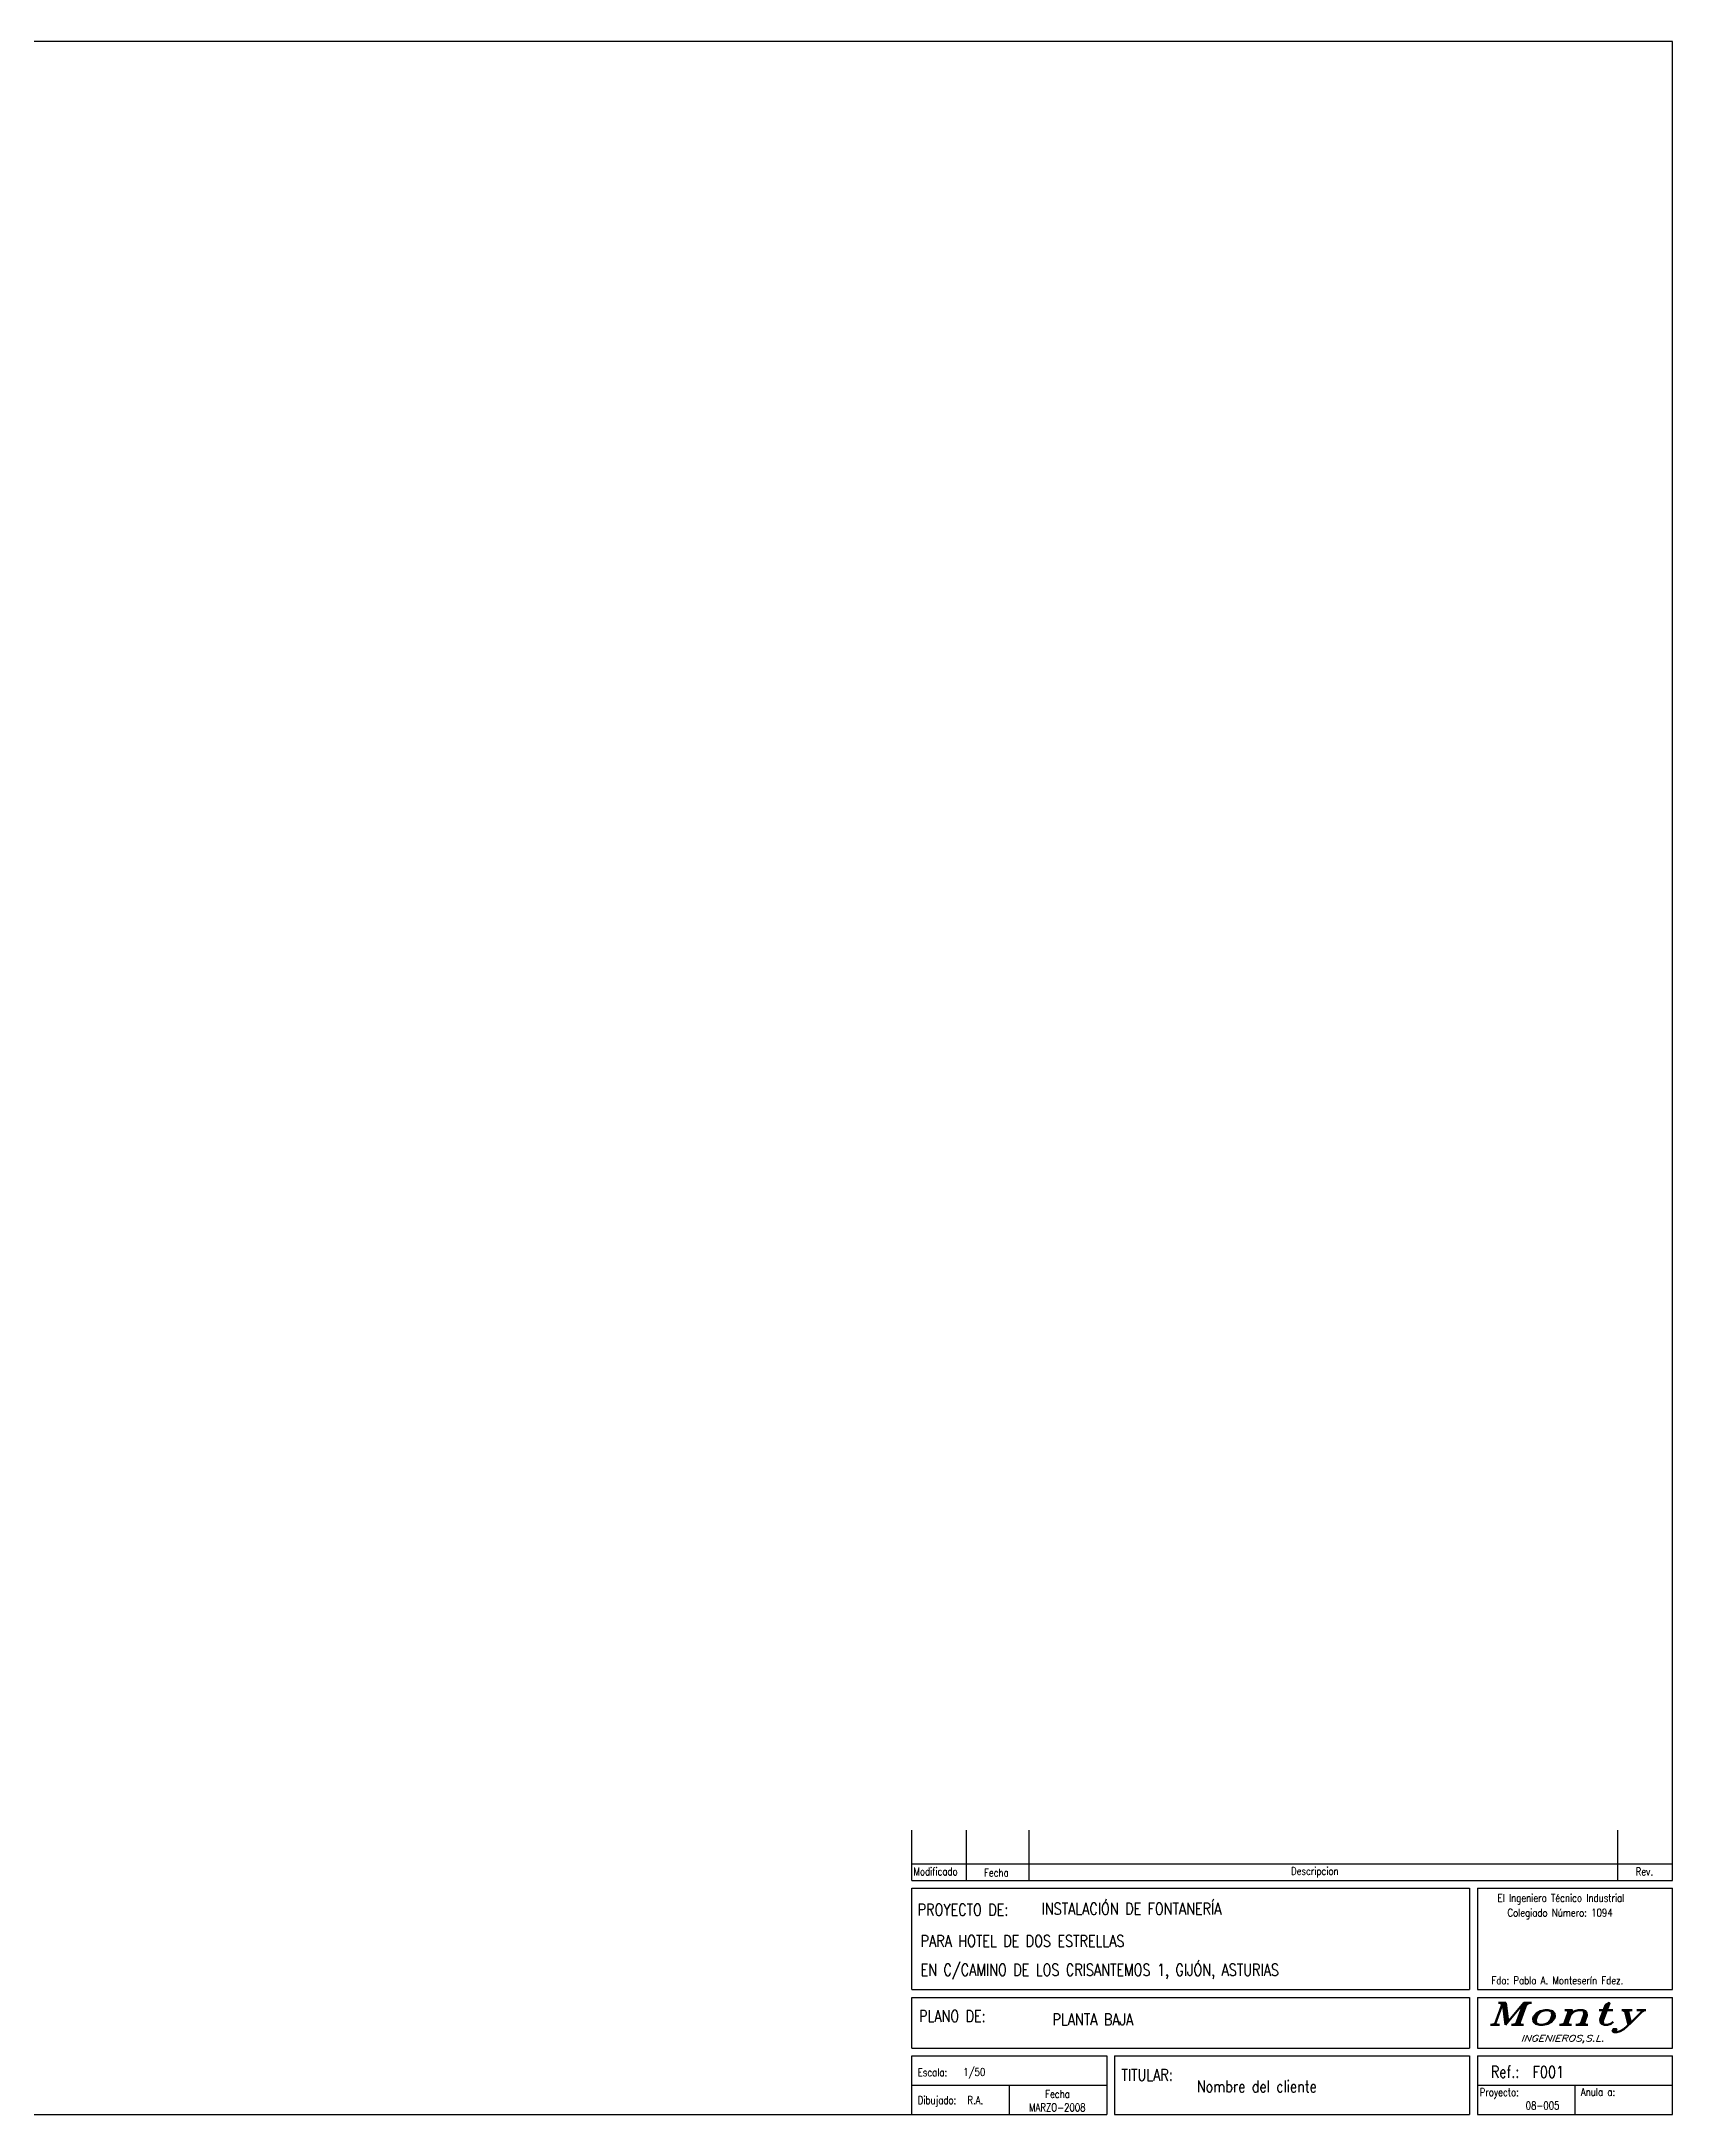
# Model space of a CAD drawing. Header units: millimetres. Extents: x 45 to 807, y 10 to 260.
# Drawn here: x 610 to 806.7, y 10 to 260 of the extents above; entities that cross this region are included whole.
import ezdxf

# ---------------------------------------------------------------- set-up
doc = ezdxf.new("R2010")
doc.units = ezdxf.units.MM
for name, color, linetype in [('TM-CAJETIN', 5, 'Continuous'), ('TM-CAJETIN-TYQ', 3, 'Continuous'), ('TYQAGUA', 5, 'Continuous')]:
    doc.layers.add(name, color=color, linetype=linetype)
doc.styles.add('ROMANS', font='romans', dxfattribs={"height": 0.542733})
doc.styles.add('ROMANT', font='romant', dxfattribs={"width": 1.25, "oblique": 20, "height": 2})

# ---------------------------------------------------------------- blocks, each defined once
blk = doc.blocks.new('*U5')
at = {"layer": 'TM-CAJETIN'}
for p, q in [((39.335, 25), (0, 25)), ((39.335, 2.823), (39.335, 25)), ((39.335, 1.506), (39.335, 2.729)), ((39.335, 0.8), (39.335, 1.411)), ((39.335, 0), (39.335, 0.706)), ((0, 0), (32.513, 0)), ((32.607, 0), (36.889, 0)), ((36.983, 0), (39.335, 0))]:
    blk.add_line(p, q, dxfattribs=at)
at = {"layer": 'TM-CAJETIN', "color": 5}
for p, q in [((30.161, 2.823), (30.161, 3.43)), ((30.161, 3.023), (39.335, 3.023)), ((30.161, 2.823), (39.335, 2.823)), ((30.161, 1.506), (30.161, 2.729)), ((30.161, 2.729), (36.889, 2.729)), ((36.889, 2.729), (36.889, 1.506)), ((36.983, 2.729), (39.335, 2.729)), ((36.983, 2.729), (36.983, 1.506)), ((30.161, 1.506), (36.889, 1.506)), ((36.983, 1.506), (39.335, 1.506)), ((30.161, 0.8), (30.161, 1.411)), ((30.161, 1.411), (36.889, 1.411)), ((36.889, 1.411), (36.889, 0.8)), ((36.983, 1.411), (36.983, 0.8)), ((36.983, 1.411), (39.335, 1.411)), ((30.161, 0.8), (36.889, 0.8)), ((36.983, 0.8), (39.335, 0.8)), ((30.161, 0), (30.161, 0.706)), ((30.161, 0.706), (32.513, 0.706)), ((32.513, 0.706), (32.513, 0)), ((32.607, 0.706), (32.607, 0)), ((32.607, 0.706), (36.889, 0.706)), ((36.889, 0.706), (36.889, 0)), ((36.983, 0.706), (36.983, 0)), ((36.983, 0.706), (39.335, 0.706)), ((30.161, 0.353), (32.513, 0.353)), ((36.983, 0.353), (39.335, 0.353))]:
    blk.add_line(p, q, dxfattribs=at)
at = {"layer": 'TM-CAJETIN', "color": 3}
for p, q in [((30.82, 2.823), (30.82, 3.43)), ((31.579, 2.823), (31.579, 3.43)), ((38.671, 3.43), (38.671, 2.823)), ((31.337, 0.353), (31.337, 0)), ((38.159, 0.353), (38.159, 0))]:
    blk.add_line(p, q, dxfattribs=at)
at = {"layer": 'TM-CAJETIN', "color": 3, "style": 'ROMANS', "width": 0.8}
for s, height, p in [('Modificado', 0.0941, (30.183, 2.884)), ('Fecha', 0.0941, (31.034, 2.87)), ('Descripcion', 0.09409, (34.735, 2.889)), ('Rev.', 0.0941, (38.891, 2.883)), ('PROYECTO DE:', 0.14114, (30.233, 2.399)), ('PLANO DE:', 0.1411, (30.25, 1.116)), ('Escala:', 0.0941, (30.234, 0.462)), ('1/50', 0.0941, (30.784, 0.465)), ('TITULAR:', 0.1411, (32.69, 0.407)), ('Ref.:', 0.1411, (37.145, 0.444)), ('Fecha', 0.0941, (31.771, 0.201)), ('Proyecto:', 0.0941, (37.01, 0.222)), ('Anula a:', 0.0941, (38.23, 0.225)), ('Dibujado:', 0.0941, (30.234, 0.126)), ('MARZO-2008', 0.0941, (31.576, 0.038))]:
    blk.add_text(s, height=height, dxfattribs=at).set_placement(p)
at = {"layer": 'TM-CAJETIN', "style": 'ROMANS', "width": 0.8}
for s, p in [('PARA HOTEL DE DOS ESTRELLAS', (30.268, 2.022)), ('EN C/CAMINO DE LOS CRISANTEMOS 1, GIJÓN, ASTURIAS', (30.268, 1.674)), ('PLANTA BAJA', (31.859, 1.076)), ('Nombre del cliente', (33.599, 0.268))]:
    blk.add_text(s, height=0.14114, dxfattribs=at).set_placement(p)
at = {"layer": 'TM-CAJETIN-TYQ', "color": 3, "style": 'ROMANS', "width": 0.8}
for s, height, p in [('El Ingeniero Técnico Industrial', 0.09409, (37.225, 2.565)), ('Colegiado Número: 1094', 0.09409, (37.345, 2.387)), ('Fdo: Pablo A. Monteserín Fdez.', 0.09409, (37.152, 1.57)), ('08-005', 0.0941, (37.565, 0.061))]:
    blk.add_text(s, height=height, dxfattribs=at).set_placement(p)
at = {"layer": 'TM-CAJETIN-TYQ', "color": 5, "style": 'ROMANT', "oblique": 20}
for s, height, width, p in [('Monty', 0.2638, 1.6, (37.103, 1.081)), ('INGENIEROS,S.L.', 0.07537, 1.25, (37.506, 0.882))]:
    blk.add_text(s, height=height, dxfattribs=dict(at, width=width)).set_placement(p)
at = {"layer": 'TM-CAJETIN-TYQ', "style": 'ROMANS', "width": 0.8}
blk.add_text('R.A.', height=0.0941, dxfattribs=at).set_placement((30.833, 0.126))
at = {"layer": 'TYQAGUA', "style": 'ROMANS', "width": 0.8}
for s, height, p in [('INSTALACIÓN DE FONTANERÍA', 0.14114, (31.728, 2.41)), ('F001', 0.1411, (37.649, 0.442))]:
    blk.add_text(s, height=height, dxfattribs=at).set_placement(p)

msp = doc.modelspace()

# ---------------------------------------------------------------- block references
at = {"xscale": 10, "yscale": 10, "zscale": 10}
msp.add_blockref('*U5', (413.34, 9.97), dxfattribs=at)

doc.saveas('drawing.dxf')
